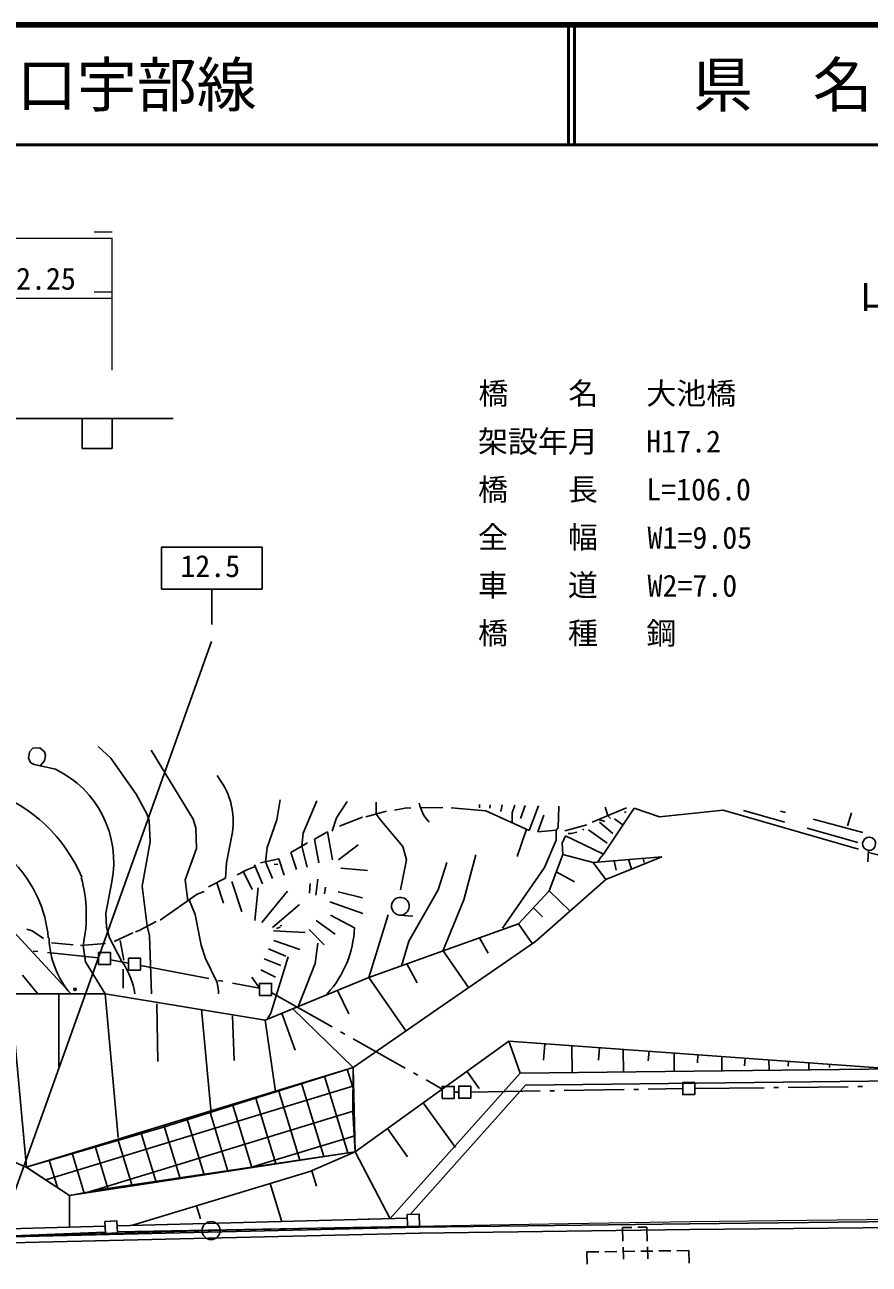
# Model space of a CAD drawing. Units: millimetres, scale not verified. Extents: x 40000 to 680000, y 20000 to 380000.
# Drawn here: x 252400 to 322833, y 276643 to 380000 of the extents above; entities that cross this region are included whole.
import ezdxf
from ezdxf.enums import TextEntityAlignment as Align

# ---------------------------------------------------------------- set-up
doc = ezdxf.new("R2010")
doc.units = ezdxf.units.MM
doc.header["$LTSCALE"] = 1000
doc.linetypes.add('CHAIN', pattern=[18.5, 12, -1.5, 3.5, -1.5])
for name, color, linetype, lineweight in [('M-BGD', 7, 'Continuous', 25), ('M-BMK', 2, 'CHAIN', 13), ('M-BMK-ROW', 30, 'Continuous', 25), ('M-BMK-SRVR', 3, 'Continuous', 25), ('M-STR-HTXT', 7, 'Continuous', 13), ('M-STR-STR1', 1, 'Continuous', 25), ('M-STR-STRC', 7, 'Continuous', 25), ('M-TTL', 2, 'Continuous', 140), ('M-TTL-LINE', 7, 'Continuous', 50)]:
    doc.layers.add(name, color=color, linetype=linetype, lineweight=lineweight)
doc.layers.add('M-BMK-HTXT', color=7, linetype='Continuous')
doc.layers.add('M-TTL-TXT', color=7, linetype='Continuous')
doc.styles.add('ＭＳ ゴシック', font='')
doc.styles.get('ＭＳ ゴシック').set_extended_font_data('MS Gothic')

msp = doc.modelspace()

# ---------------------------------------------------------------- linework, layer by layer
at = {"layer": 'M-BGD'}
for p, q in [((198213, 347161), (264778, 347181)), ((259686, 347180), (256680, 347179)), ((257181, 347179), (257181, 344678)), ((259686, 347180), (259687, 344679)), ((257181, 344678), (259687, 344679)), ((253083, 319672), (252789, 319373)), ((253663, 319713), (253083, 319672)), ((254043, 319357), (253663, 319713)), ((258532, 319805), (259587, 318851)), ((266431, 313759), (262950, 319510)), ((252789, 319373), (252707, 318823)), ((252707, 318823), (252916, 318450)), ((252916, 318450), (253188, 318308)), ((253681, 318200), (254043, 318619)), ((254138, 319058), (254043, 319357)), ((254043, 318619), (254138, 319058)), ((259587, 318851), (261677, 315835)), ((253188, 318308), (254972, 317916)), ((268442, 317389), (268818, 316835)), ((261677, 315835), (262584, 314189)), ((273699, 315359), (273414, 313711)), ((276765, 315290), (275627, 312598)), ((279295, 315232), (278405, 313858)), ((282570, 314421), (280853, 313951)), ((281710, 315177), (281706, 314184)), ((284274, 314711), (283250, 314508)), ((284274, 314711), (284609, 314687)), ((287263, 314725), (285409, 314710)), ((287977, 314707), (290858, 314459)), ((289163, 315008), (289163, 314993)), ((290332, 314981), (290327, 314696)), ((290858, 314459), (294466, 312810)), ((291218, 314961), (291187, 314667)), ((292208, 314938), (292099, 314398)), ((293061, 314274), (293044, 313460)), ((293275, 314914), (293061, 314274)), ((294134, 314894), (293744, 313820)), ((295249, 314869), (294466, 312810)), ((296950, 314830), (296881, 313036)), ((299714, 313505), (302595, 314702)), ((303241, 314687), (300658, 310850)), ((300802, 314743), (301022, 314048)), ((302428, 314369), (302550, 314318)), ((305333, 313961), (303241, 314687)), ((305333, 313961), (310662, 314518)), ((310662, 314518), (321932, 311267)), ((312352, 314480), (315788, 313509)), ((315447, 314410), (315846, 314300)), ((321342, 314275), (321032, 313187)), ((262584, 314189), (262783, 313631)), ((262783, 313631), (262847, 311875)), ((266431, 313759), (266663, 313022)), ((273414, 313711), (272607, 311381)), ((278405, 313858), (278035, 312749)), ((280557, 313932), (278651, 313179)), ((281706, 314184), (282148, 313587)), ((283943, 311472), (282148, 313587)), ((295684, 314095), (295184, 312703)), ((299278, 313292), (297432, 312790)), ((300268, 313735), (300769, 313550)), ((300345, 313503), (301456, 312573)), ((301014, 314072), (301251, 313818)), ((301586, 313791), (302289, 313273)), ((318163, 313759), (322289, 312635)), ((266663, 313022), (266732, 311302)), ((269675, 312380), (269230, 310101)), ((275627, 312598), (275509, 311506)), ((277660, 312706), (276556, 312090)), ((277660, 312706), (278056, 310367)), ((294241, 312913), (293466, 310649)), ((295184, 312703), (296727, 312836)), ((296727, 312836), (296721, 311992)), ((296881, 313036), (296727, 312836)), ((297506, 312374), (297233, 311744)), ((297506, 312374), (300658, 310850)), ((298002, 312565), (297709, 312549)), ((298432, 312658), (298002, 312565)), ((298914, 312926), (299037, 312875)), ((299414, 312854), (300976, 311761)), ((317645, 312997), (321892, 311806)), ((262847, 311875), (262181, 308166)), ((266732, 311302), (265788, 308709)), ((272607, 311381), (272468, 310201)), ((275982, 311781), (274584, 310968)), ((275509, 311506), (275967, 309754)), ((276556, 312090), (276939, 310108)), ((280220, 311606), (278573, 310368)), ((283943, 311472), (284236, 310371)), ((296721, 311992), (295748, 309721)), ((297233, 311744), (297268, 310796)), ((322779, 311155), (322708, 310187)), ((269230, 310101), (269138, 308840)), ((273583, 310443), (272061, 310113)), ((272468, 310201), (273071, 308819)), ((273600, 310449), (274041, 309088)), ((274584, 310968), (275058, 309566)), ((284236, 310371), (283742, 307874)), ((287614, 310139), (286883, 307863)), ((290028, 310770), (289009, 307022)), ((297268, 310796), (296134, 307774)), ((297268, 310796), (299806, 310132)), ((305542, 310620), (299806, 310132)), ((299806, 310132), (300863, 308727)), ((305542, 310620), (300863, 308727)), ((301551, 310274), (301714, 309489)), ((302780, 310348), (303017, 309593)), ((303990, 310488), (304053, 310141)), ((246781, 309430), (256147, 299294)), ((270102, 309109), (270909, 309520)), ((270623, 309410), (271355, 307882)), ((271614, 309815), (270909, 309520)), ((272236, 308370), (271557, 309947)), ((273496, 309992), (273200, 309971)), ((278775, 309672), (280990, 309473)), ((295748, 309721), (292246, 304654)), ((296772, 309348), (298253, 308523)), ((259663, 308523), (259159, 305910)), ((262181, 308166), (262598, 304834)), ((265788, 308709), (266005, 306955)), ((267720, 308100), (269138, 308840)), ((268409, 308460), (268961, 306740)), ((269675, 308556), (270502, 306034)), ((271853, 308016), (271581, 305319)), ((276198, 308379), (276140, 307577)), ((276847, 308757), (276665, 307412)), ((277481, 308074), (277399, 307528)), ((300863, 308727), (294994, 303550)), ((266770, 307490), (263690, 305338)), ((266111, 307030), (266612, 305804)), ((267356, 307721), (266770, 307490)), ((274309, 307753), (272184, 305148)), ((278546, 307684), (280574, 307208)), ((286883, 307863), (284428, 303584)), ((289009, 307022), (287254, 302692)), ((296134, 307774), (293572, 305019)), ((296134, 307774), (297854, 306103)), ((275314, 306630), (273072, 304727)), ((277855, 306862), (280604, 305893)), ((294837, 306359), (295577, 305619)), ((259159, 305910), (259212, 304756)), ((263346, 305226), (261930, 304483)), ((266612, 305804), (267105, 303241)), ((276690, 305296), (278290, 304161)), ((277900, 305746), (279901, 304686)), ((282719, 305783), (281103, 300561)), ((293572, 305019), (281103, 300561)), ((283617, 305758), (284754, 305675)), ((294710, 303374), (293572, 305019)), ((252568, 304578), (253007, 304433)), ((253007, 304433), (253959, 303795)), ((259212, 304756), (259454, 303852)), ((261425, 304280), (259844, 303546)), ((261930, 304483), (261642, 304370)), ((262598, 304834), (262801, 304034)), ((262801, 304034), (262973, 299190)), ((275776, 304309), (273135, 304440)), ((273704, 304743), (273402, 304638)), ((273842, 304900), (273713, 304867)), ((276131, 304556), (277385, 303277)), ((254632, 303438), (256445, 303282)), ((259131, 303400), (257044, 303231)), ((257259, 303213), (257468, 301849)), ((259454, 303852), (260501, 301873)), ((260369, 303650), (260670, 301995)), ((267105, 303241), (267468, 302144)), ((272732, 302948), (274160, 302335)), ((273161, 303637), (275337, 302890)), ((276832, 303410), (276610, 301706)), ((284428, 303584), (283829, 301500)), ((294994, 303550), (286841, 297929)), ((290366, 303796), (291053, 302594)), ((257468, 301849), (259095, 299190)), ((267468, 302144), (268444, 300146)), ((273768, 301564), (272378, 302102)), ((274367, 302273), (272934, 297581)), ((289408, 299705), (287286, 302772)), ((260600, 301236), (260612, 299664)), ((272078, 301190), (273311, 300573)), ((276610, 301706), (275241, 298187)), ((284268, 301692), (285127, 300103)), ((252211, 300741), (253476, 299190)), ((268444, 300146), (268564, 299449)), ((271344, 300573), (271986, 299652)), ((281103, 300561), (272457, 296991)), ((284193, 296096), (281103, 300561)), ((259095, 299190), (247377, 299190)), ((252545, 284732), (251214, 299252)), ((255235, 299190), (255235, 293118)), ((272457, 296991), (259095, 299190)), ((260193, 287210), (259095, 299190)), ((268564, 299449), (268546, 299190)), ((277660, 299227), (277513, 299075)), ((278470, 299459), (279415, 297526)), ((263418, 298349), (263489, 293548)), ((267942, 289250), (267148, 297912)), ((274730, 297968), (279798, 293055)), ((286841, 297929), (279798, 293055)), ((269723, 297346), (269867, 293620)), ((272457, 296991), (273306, 291040)), ((272934, 297581), (272624, 297063)), ((273879, 297490), (274954, 294480)), ((279970, 286020), (292765, 295240)), ((292765, 295240), (325134, 292915)), ((292765, 295240), (292895, 294942)), ((292895, 294942), (293721, 292570)), ((295769, 295025), (295671, 293662)), ((298044, 292621), (298018, 294833)), ((300333, 294697), (300259, 293668)), ((302326, 292671), (302303, 294555)), ((304466, 294400), (304408, 293591)), ((306569, 292722), (306551, 294202)), ((308547, 294107), (308498, 293425)), ((310549, 292769), (310535, 293950)), ((312476, 293824), (312431, 293199)), ((314475, 292815), (314465, 293665)), ((316094, 293565), (316066, 293169)), ((252503, 284728), (279798, 293055)), ((263984, 288073), (279798, 293055)), ((279302, 292904), (279845, 291122)), ((279798, 293055), (279764, 289313)), ((279798, 293055), (279970, 286020)), ((282848, 280414), (293721, 292570)), ((289278, 292728), (290311, 291293)), ((293721, 292570), (340250, 293120)), ((317794, 292855), (317787, 293454)), ((319550, 293316), (319531, 293047)), ((279836, 291509), (254152, 283673)), ((275476, 291736), (277342, 285619)), ((277389, 292320), (279340, 285924)), ((284532, 280796), (294173, 291575)), ((294173, 291575), (341131, 292131)), ((271650, 290569), (273346, 285009)), ((273563, 291153), (275344, 285314)), ((279886, 289433), (257401, 282573)), ((267824, 289402), (269350, 284398)), ((269737, 289986), (271348, 284704)), ((285636, 290104), (288318, 286382)), ((265911, 288818), (267352, 284093)), ((279764, 289313), (279970, 286020)), ((245378, 287833), (252503, 284728)), ((252503, 284728), (263984, 288073)), ((262085, 287651), (263357, 283483)), ((263998, 288235), (265355, 283788)), ((279937, 287358), (271126, 284670)), ((282643, 287947), (284331, 285604)), ((258259, 286484), (259361, 282873)), ((260172, 287068), (261359, 283178)), ((254433, 285317), (255131, 283028)), ((279970, 286020), (256119, 282378)), ((256346, 285900), (257363, 282568)), ((279970, 286020), (259102, 282920)), ((279970, 286020), (276165, 284370)), ((279970, 286020), (282867, 280436)), ((252545, 284732), (252503, 284728)), ((256119, 282378), (252503, 284728)), ((252520, 284733), (252521, 284730)), ((256119, 282378), (252545, 284732)), ((276165, 284370), (261302, 279870)), ((276334, 284421), (276720, 283148)), ((272863, 283370), (273827, 280186)), ((259102, 282920), (256119, 282378)), ((256119, 282378), (256132, 279754)), ((266726, 281512), (267053, 280433)), ((284313, 280473), (260098, 279840)), ((280309, 280390), (280332, 280369)), ((281025, 280397), (281125, 280390)), ((259098, 279814), (246670, 279489)), ((246676, 278829), (259118, 279302)), ((260117, 279340), (284334, 279790))]:
    msp.add_line(p, q, dxfattribs=at)
for points in [[(259083, 280211), (260082, 280249), (260120, 279250), (259121, 279212)], [(284304, 280790), (285303, 280819), (285333, 279820), (284334, 279790)]]:
    msp.add_lwpolyline(points, close=True, dxfattribs=at)
for centre, major_axis, ratio, start_param, end_param in [((251313, 310163), (-622, -8560), 0.991376, 1.4503833, 2.7702153), ((263852, 313545), (-434, -5974), 0.991375, 1.4469978, 2.2243496), ((245396, 303875), (-933, -12841), 0.991376, 2.0441329, 2.8798429), ((288484, 315764), (-237, -3267), 0.991376, 4.99002, 5.5503833), ((340712, 281685), (-3612, -49728), 0.991376, 4.1594105, 4.1769617), ((311603, 260053), (-3777, -51994), 0.991376, 2.7080179, 2.9970502), ((244241, 302952), (-742, -10217), 0.991376, 1.7313433, 2.4085141), ((245769, 305742), (-860, -11834), 0.991376, 1.4278285, 1.9111962), ((271292, 305075), (-630, -8670), 0.991376, 0.9046738, 1.5978375), ((261729, 304057), (-534, -7351), 0.991376, 4.8112539, 5.5057088), ((255443, 298234), (-454, -6247), 0.991376, 1.7959942, 2.2626698)]:
    msp.add_ellipse(centre, major_axis=major_axis, ratio=ratio, start_param=start_param, end_param=end_param, dxfattribs=at)
for centre, major_axis, ratio in [((322828, 311702), (40, 547), 0.991376), ((283727, 306493), (54, 741), 0.991376), ((256593, 299570), (7.2, 99.7), 0.99138)]:
    msp.add_ellipse(centre, major_axis=major_axis, ratio=ratio, dxfattribs=at)
at = {"layer": 'M-BMK'}
for p, q in [((297743, 280042), (307931, 280194)), ((307931, 280194), (317620, 280315)), ((317620, 280315), (327930, 280418)), ((247945, 278921), (257679, 279189)), ((257679, 279189), (267938, 279446)), ((267938, 279446), (277943, 279670)), ((277943, 279670), (287934, 279869)), ((287934, 279869), (297743, 280042))]:
    msp.add_line(p, q, dxfattribs=at)
at = {"layer": 'M-BMK-ROW'}
for p, q in [((253093, 302758), (253491, 302716)), ((254286, 302633), (258548, 302186)), ((261051, 301749), (259551, 302037)), ((262058, 301556), (267750, 300465)), ((268535, 300314), (268928, 300239)), ((269714, 300088), (271986, 299652)), ((272993, 299271), (278041, 296426)), ((278738, 296033), (279087, 295837)), ((279783, 295444), (284139, 292989)), ((284836, 292597), (285185, 292400)), ((285882, 292007), (287224, 291251)), ((288595, 290983), (288226, 290977)), ((289599, 290999), (295396, 291093)), ((296196, 291106), (296596, 291112)), ((297396, 291125), (302395, 291207)), ((303195, 291220), (303595, 291226)), ((304395, 291239), (307278, 291286)), ((308280, 291300), (314079, 291364)), ((314879, 291373), (315279, 291378)), ((316079, 291387), (321079, 291443)), ((321879, 291452), (322279, 291456))]:
    msp.add_line(p, q, dxfattribs=at)
for points in [[(259551, 301632), (258549, 301632), (258548, 302634), (259551, 302634)], [(262053, 301152), (261051, 301152), (261051, 302154), (262053, 302155)], [(272988, 299055), (271986, 299055), (271986, 300057), (272988, 300058)], [(288227, 290467), (287224, 290467), (287224, 291469), (288226, 291470)], [(289597, 290489), (288595, 290489), (288594, 291491), (289597, 291492)], [(308280, 290793), (307278, 290792), (307277, 291795), (308280, 291795)]]:
    msp.add_lwpolyline(points, close=True, dxfattribs=at)
at = {"layer": 'M-BMK-SRVR'}
msp.add_circle((267938, 279446), 752, dxfattribs=at)
at = {"layer": 'M-STR-HTXT'}
for p, q in [((202182, 362214), (259682, 362214)), ((259681, 362715), (258178, 362715)), ((259682, 351189), (259682, 362214)), ((259682, 357703), (258182, 357703)), ((248432, 357203), (259682, 357203))]:
    msp.add_line(p, q, dxfattribs=at)
at = {"layer": 'M-STR-STR1'}
for p, q in [((307855, 280024), (328053, 280248)), ((245672, 278294), (285329, 279231)), ((245675, 278790), (285322, 279731)), ((285322, 279731), (307854, 280024)), ((285329, 279231), (307860, 279524)), ((302256, 279704), (303026, 279714)), ((302256, 279704), (302291, 278554)), ((303526, 279721), (304297, 279732)), ((304325, 278578), (304297, 279732)), ((307860, 279524), (328059, 279749)), ((302307, 278054), (302338, 277055)), ((304362, 277079), (304337, 278079)), ((299273, 277663), (300284, 277677)), ((299309, 276643), (299273, 277663)), ((300784, 277684), (301784, 277698)), ((302284, 277705), (303284, 277718)), ((303784, 277725), (304783, 277739)), ((305283, 277746), (306283, 277760)), ((306783, 277767), (307794, 277781)), ((307794, 277781), (307820, 276732))]:
    msp.add_line(p, q, dxfattribs=at)
at = {"layer": 'M-STR-STRC'}
for p, q in [((263791, 336431), (272191, 336431)), ((263791, 332931), (263791, 336431)), ((272191, 336431), (272191, 332931)), ((272191, 332931), (263791, 332931)), ((267991, 332931), (267991, 330000)), ((267985, 328582), (250496, 279682))]:
    msp.add_line(p, q, dxfattribs=at)
at = {"layer": 'M-TTL'}
msp.add_line((680000, 380000), (40000, 380000), dxfattribs=at)
at = {"layer": 'M-TTL-LINE'}
for p, q in [((297750, 380000), (297750, 370000)), ((298250, 380000), (298250, 370000)), ((40000, 370000), (680000, 370000))]:
    msp.add_line(p, q, dxfattribs=at)

# ---------------------------------------------------------------- texts
at = {"layer": 'M-BMK-HTXT', "style": 'ＭＳ ゴシック'}
msp.add_text('山口市江崎', height=2566, dxfattribs=at).set_placement((322040, 357642), align=Align.MIDDLE_LEFT)
for s, p in [('橋\u3000\u3000名', (290241, 347791)), ('大池橋', (304241, 347791)), ('架設年月', (290202, 343782)), ('H17.2', (304234, 343787)), ('橋\u3000\u3000長', (290202, 339782)), ('L=106.0', (304234, 339787)), ('全\u3000\u3000幅', (290202, 335804)), ('W1=9.05', (304340, 335762)), ('車\u3000\u3000道', (290202, 331800)), ('W2=7.0', (304340, 331758)), ('橋\u3000\u3000種', (290202, 327804)), ('鋼', (304241, 327791))]:
    msp.add_text(s, height=1833, rotation=0.018, dxfattribs=at).set_placement(p, align=Align.BOTTOM_LEFT)
at = {"layer": 'M-STR-HTXT', "style": 'ＭＳ ゴシック'}
msp.add_text('2.25', height=1833, dxfattribs=at).set_placement((254167, 357363), align=Align.BOTTOM_CENTER)
at = {"layer": 'M-STR-STRC', "style": 'ＭＳ ゴシック'}
msp.add_text('12.5', height=1833, dxfattribs=at).set_placement((265377, 333395), align=Align.BOTTOM_LEFT)
at = {"layer": 'M-TTL-TXT', "style": 'ＭＳ ゴシック'}
msp.add_text('主要地方道\u3000山口宇部線', height=3666, dxfattribs=at).set_placement((216734, 375000), align=Align.MIDDLE_LEFT)
msp.add_text('県\u3000名', height=3666, dxfattribs=at).set_placement((315625, 375000), align=Align.MIDDLE_CENTER)

doc.saveas('drawing.dxf')
